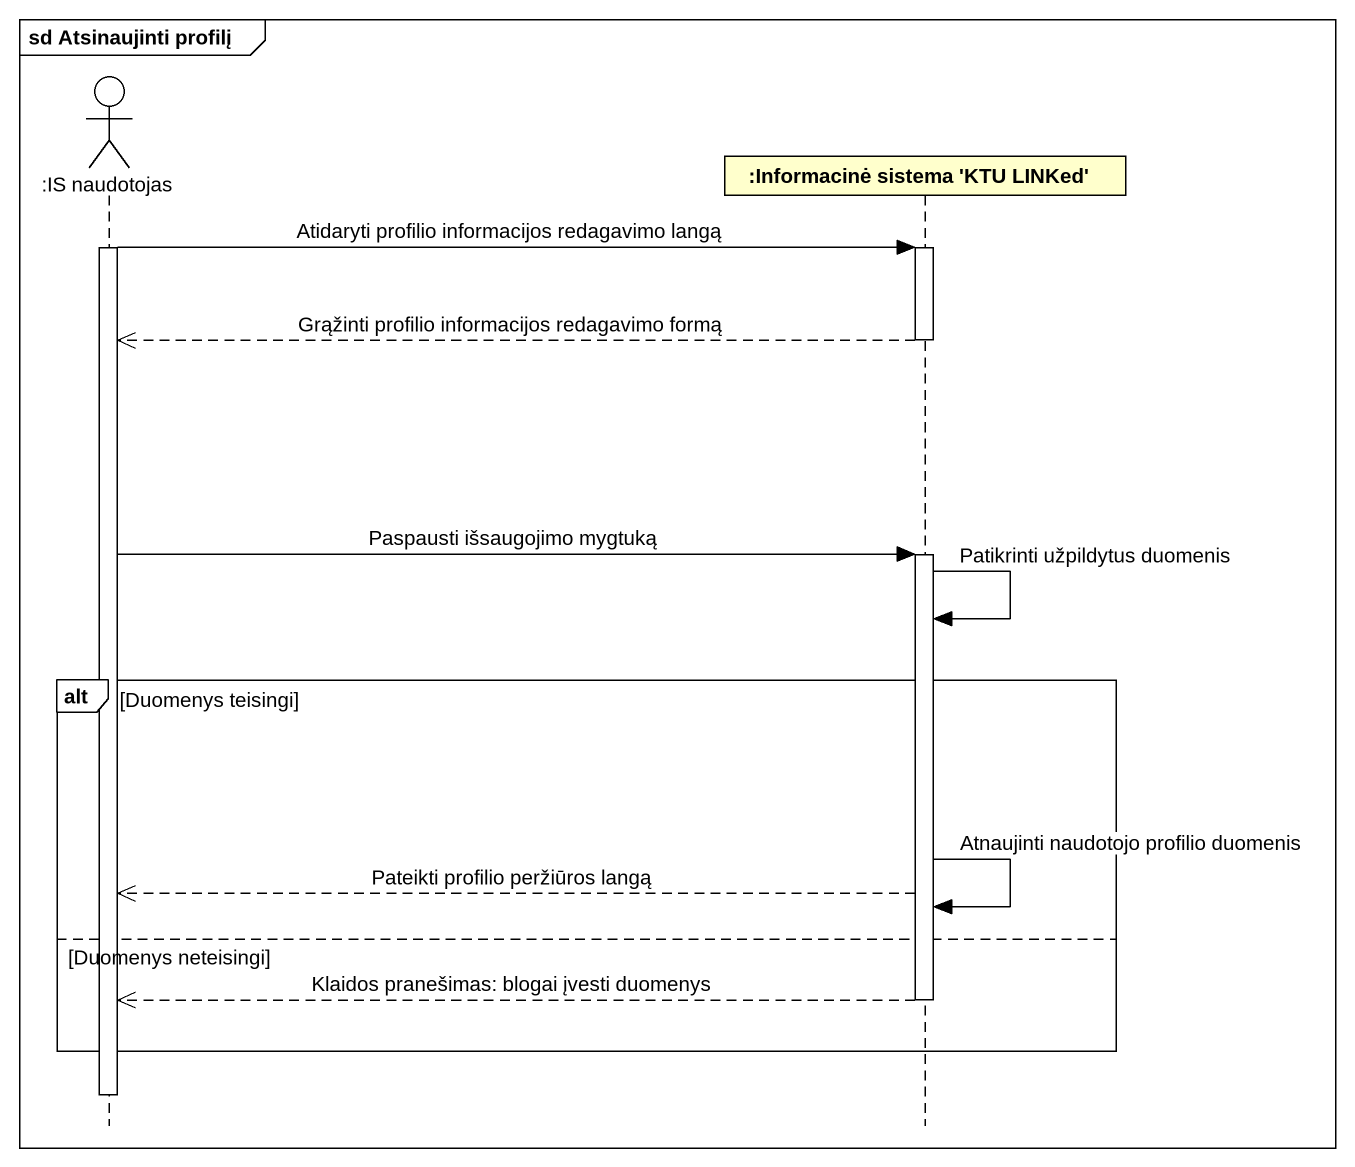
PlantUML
@startuml
mainframe sd Atsinaujinti profilį
hide footbox
actor ":IS naudotojas" as IS_naudotojas
participant ":Informacinė sistema 'KTU LINKed'" as Informacinė_sistema_KTU

activate IS_naudotojas
IS_naudotojas -> Informacinė_sistema_KTU : Atidaryti profilio informacijos redagavimo langą
activate Informacinė_sistema_KTU
Informacinė_sistema_KTU -->> IS_naudotojas : Grąžinti profilio informacijos redagavimo formą
deactivate Informacinė_sistema_KTU
IS_naudotojas -> Informacinė_sistema_KTU : Paspausti išsaugojimo mygtuką
activate Informacinė_sistema_KTU
Informacinė_sistema_KTU -> Informacinė_sistema_KTU : Patikrinti užpildytus duomenis
alt Duomenys teisingi
  Informacinė_sistema_KTU -->> IS_naudotojas : Pateikti profilio peržiūros langą
  Informacinė_sistema_KTU -> Informacinė_sistema_KTU : Atnaujinti naudotojo profilio duomenis
else Duomenys neteisingi
  Informacinė_sistema_KTU -->> IS_naudotojas : Klaidos pranešimas: blogai įvesti duomenys
  deactivate Informacinė_sistema_KTU
end
deactivate IS_naudotojas
@enduml
